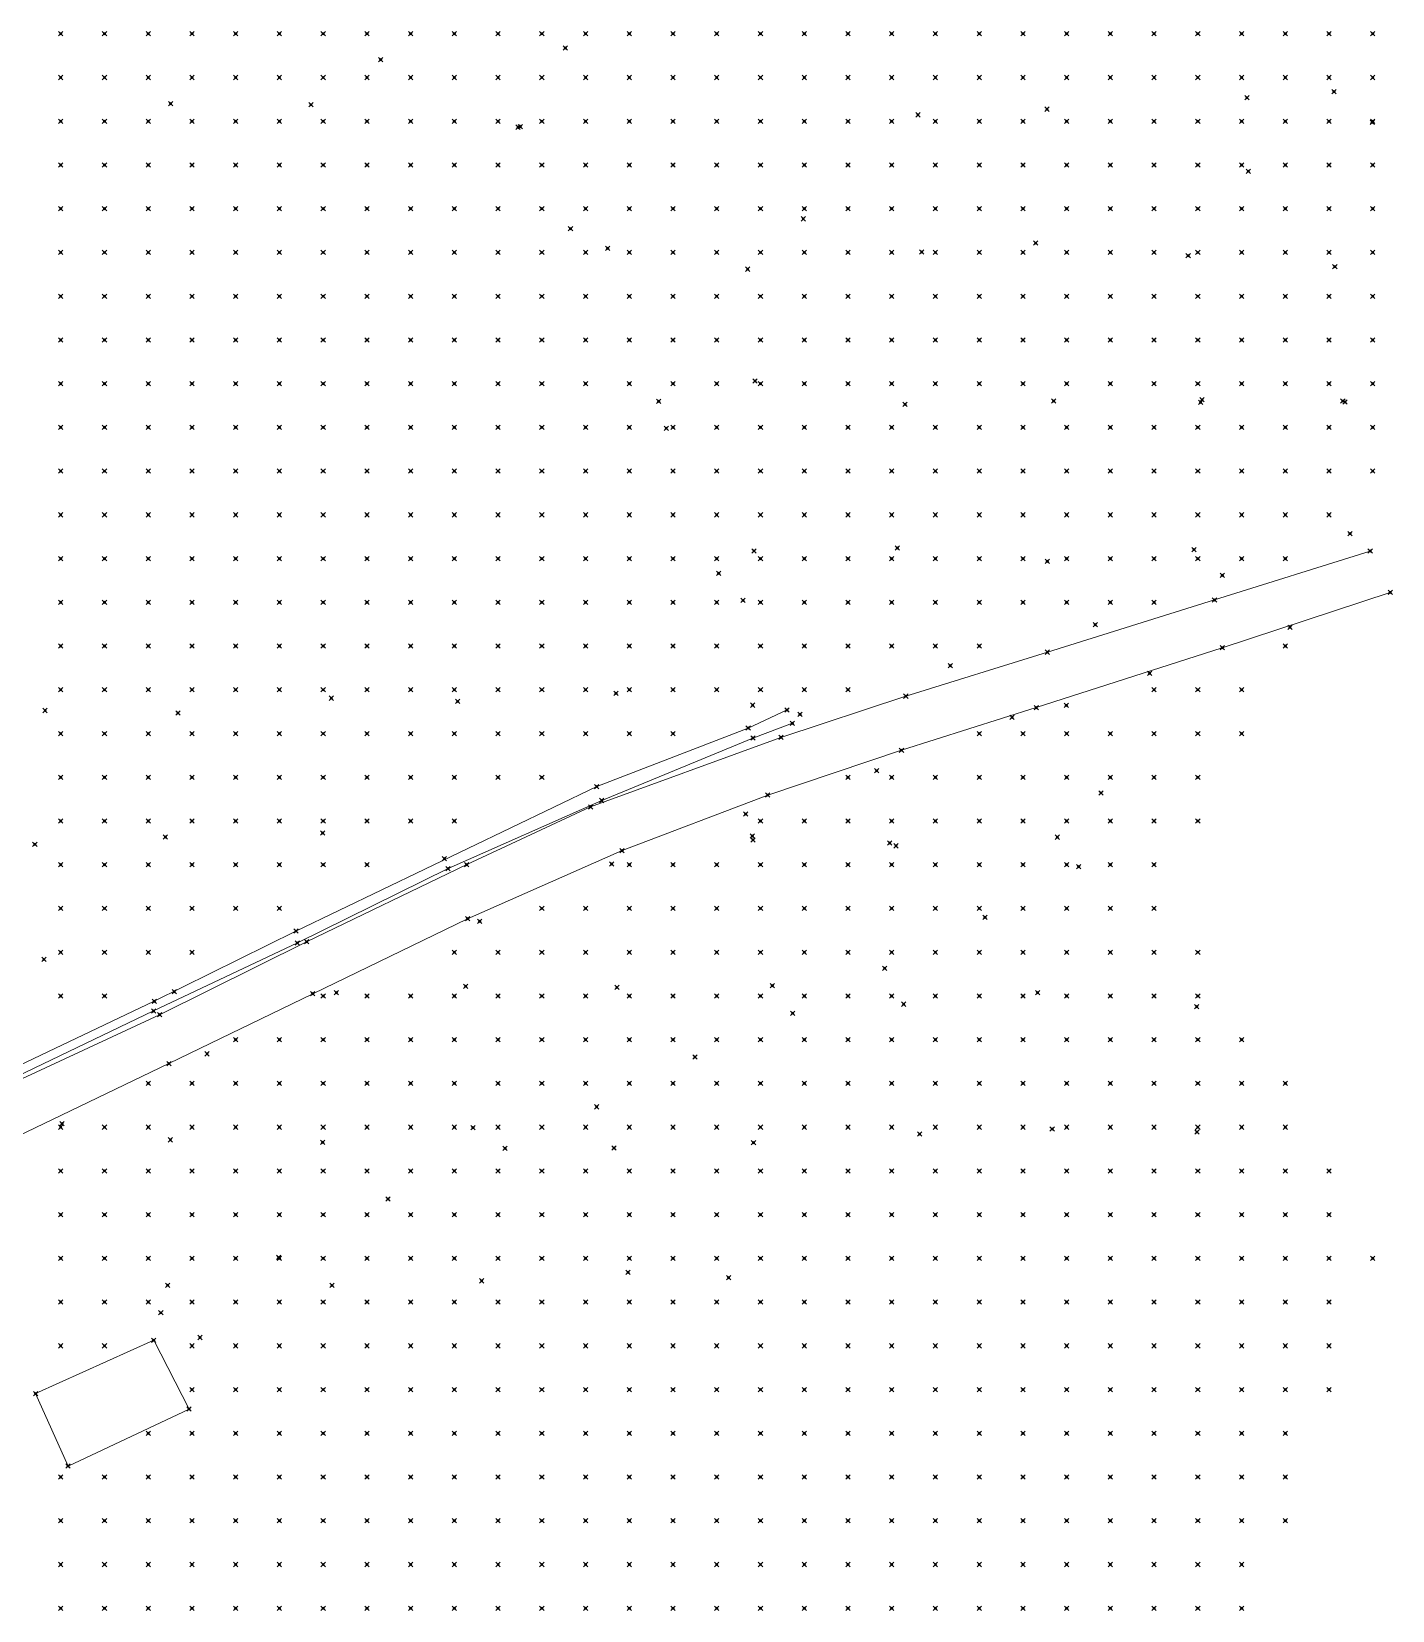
# Model space of a CAD drawing. Header units: metres. Extents: x 441556 to 446409, y 432338 to 461058.
# Drawn here: x 441682.7 to 441776, y 460007.7 to 460115.9 of the extents above; entities that cross this region are included whole.
import ezdxf

# ---------------------------------------------------------------- set-up
doc = ezdxf.new("R2010")
doc.units = ezdxf.units.M
doc.header["$MEASUREMENT"] = 0
doc.header["$PDMODE"] = 35
doc.header["$PDSIZE"] = 0.15
for name, color, linetype, lineweight in [('DTM-BRE-RevN_GRP_CONSTRUCTIE', 2, 'Continuous', 0), ('DTM-BRE-RevN_GRP_DRUM BETON', 2, 'Continuous', 0), ('DTM-BRE-RevN_GRP_TALUZ JOS', 2, 'Continuous', 0), ('DTM-BRE-RevN_GRP_TALUZ SUS', 2, 'Continuous', 0), ('DTM-NOK-RevN_LIDAR_co_lidar', 91, 'Continuous', 0), ('DTM-NOK-RevN_RTK', 32, 'Continuous', 0)]:
    doc.layers.add(name, color=color, linetype=linetype, lineweight=lineweight)

msp = doc.modelspace()

# ---------------------------------------------------------------- linework, layer by layer
at = {"layer": 'DTM-BRE-RevN_GRP_CONSTRUCTIE'}
for p, q in [((441691.085, 460026.184, 402.39), (441682.983, 460022.526, 402.627)), ((441693.506, 460021.461, 401.638), (441691.085, 460026.184, 402.39)), ((441682.983, 460022.526, 402.627), (441685.207, 460017.552, 402.32)), ((441685.207, 460017.552, 402.32), (441693.506, 460021.461, 401.638))]:
    msp.add_line(p, q, dxfattribs=at)
at = {"layer": 'DTM-BRE-RevN_GRP_DRUM BETON'}
for p, q in [((441774.508, 460080.303, 399.799), (441763.833, 460076.954, 400.123)), ((441763.833, 460076.954, 400.123), (441752.378, 460073.37, 400.55)), ((441775.885, 460077.468, 399.767), (441764.368, 460073.673, 400.107)), ((441752.378, 460073.37, 400.55), (441742.665, 460070.353, 400.875)), ((441764.368, 460073.673, 400.107), (441751.604, 460069.566, 400.53)), ((441742.665, 460070.353, 400.875), (441734.094, 460067.53, 401.248)), ((441751.604, 460069.566, 400.53), (441742.366, 460066.647, 400.814)), ((441734.094, 460067.53, 401.248), (441721.04, 460062.762, 401.653)), ((441742.366, 460066.647, 400.814), (441733.198, 460063.569, 401.227)), ((441733.198, 460063.569, 401.227), (441723.2, 460059.759, 401.624)), ((441721.04, 460062.762, 401.653), (441712.549, 460058.801, 401.996)), ((441723.2, 460059.759, 401.624), (441712.609, 460055.094, 402.026)), ((441712.549, 460058.801, 401.996), (441701.567, 460053.509, 402.358)), ((441712.609, 460055.094, 402.026), (441701.989, 460049.947, 402.367)), ((441701.567, 460053.509, 402.358), (441691.484, 460048.506, 402.76)), ((441701.989, 460049.947, 402.367), (441692.127, 460045.16, 402.826)), ((441691.484, 460048.506, 402.76), (441681.396, 460043.812, 403.147)), ((441692.127, 460045.16, 402.826), (441681.724, 460040.151, 403.164))]:
    msp.add_line(p, q, dxfattribs=at)
at = {"layer": 'DTM-BRE-RevN_GRP_TALUZ JOS'}
for p, q in [((441734.883, 460068.492, 401.49), (441732.175, 460067.479, 401.388)), ((441732.175, 460067.479, 401.388), (441721.813, 460063.199, 401.875)), ((441721.813, 460063.199, 401.875), (441711.274, 460058.533, 402.182)), ((441711.274, 460058.533, 402.182), (441700.937, 460053.435, 402.596)), ((441700.937, 460053.435, 402.596), (441691.07, 460048.768, 402.971)), ((441691.07, 460048.768, 402.971), (441680.54, 460043.733, 403.428))]:
    msp.add_line(p, q, dxfattribs=at)
at = {"layer": 'DTM-BRE-RevN_GRP_TALUZ SUS'}
for p, q in [((441734.516, 460069.407, 402.082), (441731.85, 460068.168, 402.199)), ((441731.85, 460068.168, 402.199), (441721.468, 460064.156, 402.524)), ((441721.468, 460064.156, 402.524), (441700.832, 460054.239, 403.324)), ((441700.832, 460054.239, 403.324), (441691.123, 460049.427, 403.725)), ((441691.123, 460049.427, 403.725), (441680.184, 460044.237, 404.169))]:
    msp.add_line(p, q, dxfattribs=at)
at = {"layer": 'DTM-NOK-RevN_LIDAR_co_lidar'}
for p in [(441684.708, 460115.781, 414.434), (441687.708, 460115.781, 414.282), (441690.707, 460115.781, 414.104), (441693.706, 460115.781, 413.994), (441696.706, 460115.781, 413.821), (441699.705, 460115.781, 413.68), (441702.704, 460115.781, 413.531), (441705.704, 460115.781, 413.398), (441708.703, 460115.781, 413.255), (441711.702, 460115.781, 413.172), (441714.702, 460115.781, 411.948), (441717.701, 460115.781, 410.656), (441720.7, 460115.781, 409.513), (441723.7, 460115.781, 408.679), (441726.699, 460115.781, 408.014), (441729.698, 460115.781, 407.394), (441732.698, 460115.781, 406.468), (441735.697, 460115.781, 405.562), (441738.696, 460115.781, 404.784), (441741.696, 460115.781, 404.147), (441744.695, 460115.781, 403.416), (441747.695, 460115.781, 402.832), (441750.694, 460115.781, 402.569), (441753.693, 460115.781, 402.701), (441756.693, 460115.781, 402.002), (441759.692, 460115.781, 401.419), (441762.691, 460115.781, 401.27), (441765.691, 460115.781, 401.132), (441768.69, 460115.781, 401.027), (441771.689, 460115.781, 400.837), (441774.689, 460115.781, 400.538), (441684.708, 460112.781, 414.264), (441687.708, 460112.781, 414.146), (441690.707, 460112.781, 413.936), (441693.706, 460112.781, 413.727), (441696.706, 460112.781, 413.584), (441699.705, 460112.781, 413.455), (441702.704, 460112.781, 412.977), (441705.704, 460112.781, 412.646), (441708.703, 460112.781, 413.057), (441711.702, 460112.781, 412.534), (441714.702, 460112.781, 410.963), (441717.701, 460112.781, 409.395), (441720.7, 460112.781, 408.714), (441723.7, 460112.781, 407.916), (441726.699, 460112.781, 407.105), (441729.698, 460112.781, 406.306), (441732.698, 460112.781, 405.401), (441735.697, 460112.781, 404.801), (441738.696, 460112.781, 404.17), (441741.696, 460112.781, 403.483), (441744.695, 460112.781, 402.848), (441747.695, 460112.781, 402.404), (441750.694, 460112.781, 401.988), (441753.693, 460112.781, 402.035), (441756.693, 460112.781, 401.661), (441759.692, 460112.781, 401.102), (441762.691, 460112.781, 401.034), (441765.691, 460112.781, 400.817), (441768.69, 460112.781, 400.854), (441771.689, 460112.781, 400.78), (441774.689, 460112.781, 400.577), (441684.708, 460109.782, 414.039), (441687.708, 460109.782, 413.846), (441690.707, 460109.782, 413.619), (441693.706, 460109.782, 413.406), (441696.706, 460109.782, 412.897), (441699.705, 460109.782, 412.668), (441702.704, 460109.782, 412.012), (441705.704, 460109.782, 411.34), (441708.703, 460109.782, 411.434), (441711.702, 460109.782, 410.098), (441714.702, 460109.782, 409.397), (441717.701, 460109.782, 408.592), (441720.7, 460109.782, 407.868), (441723.7, 460109.782, 407.055), (441726.699, 460109.782, 406.348), (441729.698, 460109.782, 405.546), (441732.698, 460109.782, 404.84), (441735.697, 460109.782, 404.12), (441738.696, 460109.782, 403.561), (441741.696, 460109.782, 402.969), (441744.695, 460109.782, 402.384), (441747.695, 460109.782, 401.967), (441750.694, 460109.782, 401.712), (441753.693, 460109.782, 401.389), (441756.693, 460109.782, 401.075), (441759.692, 460109.782, 400.855), (441762.691, 460109.782, 400.736), (441765.691, 460109.782, 400.886), (441768.69, 460109.782, 400.744), (441771.689, 460109.782, 400.714), (441774.689, 460109.782, 400.094), (441684.708, 460106.782, 413.492), (441687.708, 460106.782, 412.986), (441690.707, 460106.782, 412.567), (441693.706, 460106.782, 412.157), (441696.706, 460106.782, 411.763), (441699.705, 460106.782, 411.275), (441702.704, 460106.782, 410.621), (441705.704, 460106.782, 409.948), (441708.703, 460106.782, 409.606), (441711.702, 460106.782, 409.089), (441714.702, 460106.782, 408.53), (441717.701, 460106.782, 407.803), (441720.7, 460106.782, 406.97), (441723.7, 460106.782, 406.232), (441726.699, 460106.782, 405.535), (441729.698, 460106.782, 404.77), (441732.698, 460106.782, 404.082), (441735.697, 460106.782, 403.506), (441738.696, 460106.782, 402.993), (441741.696, 460106.782, 402.49), (441744.695, 460106.782, 401.923), (441747.695, 460106.782, 401.531), (441750.694, 460106.782, 401.373), (441753.693, 460106.782, 401.036), (441756.693, 460106.782, 400.794), (441759.692, 460106.782, 400.717), (441762.691, 460106.782, 400.699), (441765.691, 460106.782, 400.428), (441768.69, 460106.782, 400.181), (441771.689, 460106.782, 399.913), (441774.689, 460106.782, 399.836), (441684.708, 460103.783, 412.325), (441687.708, 460103.783, 411.694), (441690.707, 460103.783, 411.329), (441693.706, 460103.783, 410.799), (441696.706, 460103.783, 410.25), (441699.705, 460103.783, 409.851), (441702.704, 460103.783, 409.631), (441705.704, 460103.783, 409.253), (441708.703, 460103.783, 408.639), (441711.702, 460103.783, 407.859), (441714.702, 460103.783, 407.463), (441717.701, 460103.783, 406.954), (441720.7, 460103.783, 406.204), (441723.7, 460103.783, 405.322), (441726.699, 460103.783, 404.693), (441729.698, 460103.783, 404.211), (441732.698, 460103.783, 403.565), (441735.697, 460103.783, 403.126), (441738.696, 460103.783, 402.537), (441741.696, 460103.783, 402.022), (441744.695, 460103.783, 401.619), (441747.695, 460103.783, 401.277), (441750.694, 460103.783, 400.988), (441753.693, 460103.783, 400.928), (441756.693, 460103.783, 400.575), (441759.692, 460103.783, 400.49), (441762.691, 460103.783, 400.335), (441765.691, 460103.783, 400.016), (441768.69, 460103.783, 399.985), (441771.689, 460103.783, 399.91), (441774.689, 460103.783, 399.994), (441684.708, 460100.784, 410.87), (441687.708, 460100.784, 410.44), (441690.707, 460100.784, 409.931), (441693.706, 460100.784, 409.606), (441696.706, 460100.784, 409.373), (441699.705, 460100.784, 408.996), (441702.704, 460100.784, 408.585), (441705.704, 460100.784, 408.137), (441708.703, 460100.784, 407.698), (441711.702, 460100.784, 407.066), (441714.702, 460100.784, 406.601), (441717.701, 460100.784, 406.047), (441720.7, 460100.784, 405.35), (441723.7, 460100.784, 404.751), (441726.699, 460100.784, 404.29), (441729.698, 460100.784, 403.696), (441732.698, 460100.784, 403.152), (441735.697, 460100.784, 402.633), (441738.696, 460100.784, 402.278), (441741.696, 460100.784, 401.852), (441744.695, 460100.784, 401.409), (441747.695, 460100.784, 401.127), (441750.694, 460100.784, 400.863), (441753.693, 460100.784, 400.715), (441756.693, 460100.784, 400.444), (441759.692, 460100.784, 400.233), (441762.691, 460100.784, 400.167), (441765.691, 460100.784, 400.126), (441768.69, 460100.784, 399.985), (441771.689, 460100.784, 399.959), (441774.689, 460100.784, 399.988), (441684.708, 460097.784, 409.937), (441687.708, 460097.784, 409.167), (441690.707, 460097.784, 409.024), (441693.706, 460097.784, 408.488), (441696.706, 460097.784, 408.266), (441699.705, 460097.784, 407.81), (441702.704, 460097.784, 407.5), (441705.704, 460097.784, 407.094), (441708.703, 460097.784, 406.595), (441711.702, 460097.784, 406.141), (441714.702, 460097.784, 405.686), (441717.701, 460097.784, 405.311), (441720.7, 460097.784, 404.746), (441723.7, 460097.784, 404.205), (441726.699, 460097.784, 403.657), (441729.698, 460097.784, 403.196), (441732.698, 460097.784, 402.699), (441735.697, 460097.784, 402.416), (441738.696, 460097.784, 401.832), (441741.696, 460097.784, 401.454), (441744.695, 460097.784, 401.201), (441747.695, 460097.784, 400.931), (441750.694, 460097.784, 400.619), (441753.693, 460097.784, 400.44), (441756.693, 460097.784, 400.244), (441759.692, 460097.784, 400.333), (441762.691, 460097.784, 400.278), (441765.691, 460097.784, 400.14), (441768.69, 460097.784, 400.196), (441771.689, 460097.784, 399.969), (441774.689, 460097.784, 400.038), (441684.708, 460094.785, 408.58), (441687.708, 460094.785, 408.265), (441690.707, 460094.785, 407.906), (441693.706, 460094.785, 407.566), (441696.706, 460094.785, 407.223), (441699.705, 460094.785, 406.879), (441702.704, 460094.785, 406.492), (441705.704, 460094.785, 406.147), (441708.703, 460094.785, 405.729), (441711.702, 460094.785, 405.305), (441714.702, 460094.785, 404.872), (441717.701, 460094.785, 404.487), (441720.7, 460094.785, 404.179), (441723.7, 460094.785, 403.929), (441726.699, 460094.785, 403.216), (441729.698, 460094.785, 402.627), (441732.698, 460094.785, 402.194), (441735.697, 460094.785, 401.973), (441738.696, 460094.785, 401.613), (441741.696, 460094.785, 401.3), (441744.695, 460094.785, 401.054), (441747.695, 460094.785, 400.878), (441750.694, 460094.785, 400.537), (441753.693, 460094.785, 400.468), (441756.693, 460094.785, 400.467), (441759.692, 460094.785, 400.362), (441762.691, 460094.785, 400.358), (441765.691, 460094.785, 400.226), (441768.69, 460094.785, 400.239), (441771.689, 460094.785, 399.963), (441774.689, 460094.785, 399.831), (441684.708, 460091.786, 407.622), (441687.708, 460091.786, 407.193), (441690.707, 460091.786, 406.862), (441693.706, 460091.786, 406.527), (441696.706, 460091.786, 406.245), (441699.705, 460091.786, 406.002), (441702.704, 460091.786, 405.595), (441705.704, 460091.786, 405.246), (441708.703, 460091.786, 404.818), (441711.702, 460091.786, 404.448), (441714.702, 460091.786, 404.075), (441717.701, 460091.786, 403.921), (441720.7, 460091.786, 403.652), (441723.7, 460091.786, 403.389), (441726.699, 460091.786, 402.845), (441729.698, 460091.786, 402.323), (441732.698, 460091.786, 401.984), (441735.697, 460091.786, 401.646), (441738.696, 460091.786, 401.387), (441741.696, 460091.786, 401.035), (441744.695, 460091.786, 400.827), (441747.695, 460091.786, 400.734), (441750.694, 460091.786, 400.56), (441753.693, 460091.786, 400.541), (441756.693, 460091.786, 400.487), (441759.692, 460091.786, 400.396), (441762.691, 460091.786, 400.204), (441765.691, 460091.786, 400.038), (441768.69, 460091.786, 399.942), (441771.689, 460091.786, 399.942), (441774.689, 460091.786, 399.852), (441684.708, 460088.786, 406.512), (441687.708, 460088.786, 406.248), (441690.707, 460088.786, 405.931), (441693.706, 460088.786, 405.544), (441696.706, 460088.786, 405.304), (441699.705, 460088.786, 405.015), (441702.704, 460088.786, 404.607), (441705.704, 460088.786, 404.333), (441708.703, 460088.786, 404.024), (441711.702, 460088.786, 403.777), (441714.702, 460088.786, 403.51), (441717.701, 460088.786, 403.302), (441720.7, 460088.786, 403.194), (441723.7, 460088.786, 402.974), (441726.699, 460088.786, 402.58), (441729.698, 460088.786, 402.05), (441732.698, 460088.786, 401.654), (441735.697, 460088.786, 401.394), (441738.696, 460088.786, 401.286), (441741.696, 460088.786, 401.005), (441744.695, 460088.786, 400.923), (441747.695, 460088.786, 400.772), (441750.694, 460088.786, 400.568), (441753.693, 460088.786, 400.539), (441756.693, 460088.786, 400.379), (441759.692, 460088.786, 400.178), (441762.691, 460088.786, 400.08), (441765.691, 460088.786, 400.085), (441768.69, 460088.786, 400.031), (441771.689, 460088.786, 400.027), (441774.689, 460088.786, 399.99), (441684.708, 460085.787, 405.878), (441687.708, 460085.787, 405.485), (441690.707, 460085.787, 405.111), (441693.706, 460085.787, 404.806), (441696.706, 460085.787, 404.419), (441699.705, 460085.787, 404.148), (441702.704, 460085.787, 403.853), (441705.704, 460085.787, 403.747), (441708.703, 460085.787, 403.609), (441711.702, 460085.787, 403.463), (441714.702, 460085.787, 403.191), (441717.701, 460085.787, 403.077), (441720.7, 460085.787, 402.841), (441723.7, 460085.787, 402.522), (441726.699, 460085.787, 402.222), (441729.698, 460085.787, 401.799), (441732.698, 460085.787, 401.578), (441735.697, 460085.787, 401.531), (441738.696, 460085.787, 401.429), (441741.696, 460085.787, 401.083), (441744.695, 460085.787, 400.949), (441747.695, 460085.787, 400.738), (441750.694, 460085.787, 400.471), (441753.693, 460085.787, 400.422), (441756.693, 460085.787, 400.294), (441759.692, 460085.787, 400.158), (441762.691, 460085.787, 400.218), (441765.691, 460085.787, 400.173), (441768.69, 460085.787, 400.186), (441771.689, 460085.787, 400.065), (441774.689, 460085.787, 399.797), (441684.708, 460082.788, 405.091), (441687.708, 460082.788, 404.838), (441690.707, 460082.788, 404.436), (441693.706, 460082.788, 404.093), (441696.706, 460082.788, 403.888), (441699.705, 460082.788, 403.731), (441702.704, 460082.788, 403.621), (441705.704, 460082.788, 403.44), (441708.703, 460082.788, 403.285), (441711.702, 460082.788, 403.174), (441714.702, 460082.788, 402.998), (441717.701, 460082.788, 402.719), (441720.7, 460082.788, 402.531), (441723.7, 460082.788, 402.292), (441726.699, 460082.788, 402.091), (441729.698, 460082.788, 401.891), (441732.698, 460082.788, 401.687), (441735.697, 460082.788, 401.466), (441738.696, 460082.788, 401.248), (441741.696, 460082.788, 400.928), (441744.695, 460082.788, 400.865), (441747.695, 460082.788, 400.728), (441750.694, 460082.788, 400.635), (441753.693, 460082.788, 400.476), (441756.693, 460082.788, 400.393), (441759.692, 460082.788, 400.277), (441762.691, 460082.788, 400.243), (441765.691, 460082.788, 400.308), (441768.69, 460082.788, 400.257), (441771.689, 460082.788, 400.002), (441684.708, 460079.788, 404.658), (441687.708, 460079.788, 404.33), (441690.707, 460079.788, 403.988), (441693.706, 460079.788, 403.852), (441696.706, 460079.788, 403.72), (441699.705, 460079.788, 403.503), (441702.704, 460079.788, 403.282), (441705.704, 460079.788, 403.266), (441708.703, 460079.788, 403.162), (441711.702, 460079.788, 402.825), (441714.702, 460079.788, 402.597), (441717.701, 460079.788, 402.406), (441720.7, 460079.788, 402.309), (441723.7, 460079.788, 402.219), (441726.699, 460079.788, 402.137), (441729.698, 460079.788, 401.929), (441732.698, 460079.788, 401.565), (441735.697, 460079.788, 401.257), (441738.696, 460079.788, 401.131), (441741.696, 460079.788, 401.058), (441744.695, 460079.788, 400.975), (441747.695, 460079.788, 400.856), (441750.694, 460079.788, 400.818), (441753.693, 460079.788, 400.708), (441756.693, 460079.788, 400.596), (441759.692, 460079.788, 400.465), (441762.691, 460079.788, 400.336), (441765.691, 460079.788, 400.348), (441768.69, 460079.788, 400.135), (441684.708, 460076.789, 404.32), (441687.708, 460076.789, 403.956), (441690.707, 460076.789, 403.791), (441693.706, 460076.789, 403.791), (441696.706, 460076.789, 403.516), (441699.705, 460076.789, 403.354), (441702.704, 460076.789, 403.094), (441705.704, 460076.789, 402.838), (441708.703, 460076.789, 402.704), (441711.702, 460076.789, 402.624), (441714.702, 460076.789, 402.445), (441717.701, 460076.789, 402.324), (441720.7, 460076.789, 402.253), (441723.7, 460076.789, 402.217), (441726.699, 460076.789, 401.959), (441729.698, 460076.789, 401.852), (441732.698, 460076.789, 401.596), (441735.697, 460076.789, 401.422), (441738.696, 460076.789, 401.289), (441741.696, 460076.789, 401.198), (441744.695, 460076.789, 401.036), (441747.695, 460076.789, 401.003), (441750.694, 460076.789, 400.892), (441753.693, 460076.789, 400.667), (441756.693, 460076.789, 400.32), (441759.692, 460076.789, 400.215), (441684.708, 460073.79, 404.148), (441687.708, 460073.79, 403.836), (441690.707, 460073.79, 403.707), (441693.706, 460073.79, 403.578), (441696.706, 460073.79, 403.232), (441699.705, 460073.79, 403.067), (441702.704, 460073.79, 402.79), (441705.704, 460073.79, 402.697), (441708.703, 460073.79, 402.576), (441711.702, 460073.79, 402.42), (441714.702, 460073.79, 402.306), (441717.701, 460073.79, 402.195), (441720.7, 460073.79, 402.041), (441723.7, 460073.79, 402.031), (441726.699, 460073.79, 401.933), (441729.698, 460073.79, 401.829), (441732.698, 460073.79, 401.715), (441735.697, 460073.79, 401.53), (441738.696, 460073.79, 401.444), (441741.696, 460073.79, 401.293), (441744.695, 460073.79, 401.166), (441747.695, 460073.79, 401.022), (441768.69, 460073.79, 399.389), (441684.708, 460070.79, 403.904), (441687.708, 460070.79, 403.666), (441690.707, 460070.79, 403.4), (441693.706, 460070.79, 403.241), (441696.706, 460070.79, 403.067), (441699.705, 460070.79, 402.926), (441702.704, 460070.79, 402.773), (441705.704, 460070.79, 402.603), (441708.703, 460070.79, 402.523), (441711.702, 460070.79, 402.377), (441714.702, 460070.79, 402.27), (441717.701, 460070.79, 402.152), (441720.7, 460070.79, 402.061), (441723.7, 460070.79, 401.972), (441726.699, 460070.79, 401.887), (441729.698, 460070.79, 401.84), (441732.698, 460070.79, 401.637), (441735.697, 460070.79, 401.523), (441738.696, 460070.79, 401.322), (441759.692, 460070.79, 399.729), (441762.691, 460070.79, 399.447), (441765.691, 460070.79, 399.14), (441684.708, 460067.791, 403.576), (441687.708, 460067.791, 403.427), (441690.707, 460067.791, 403.3), (441693.706, 460067.791, 403.096), (441696.706, 460067.791, 402.982), (441699.705, 460067.791, 402.89), (441702.704, 460067.791, 402.727), (441705.704, 460067.791, 402.618), (441708.703, 460067.791, 402.441), (441711.702, 460067.791, 402.361), (441714.702, 460067.791, 402.266), (441717.701, 460067.791, 402.154), (441720.7, 460067.791, 402.067), (441723.7, 460067.791, 402.005), (441726.699, 460067.791, 401.878), (441747.695, 460067.791, 400.331), (441750.694, 460067.791, 400.043), (441753.693, 460067.791, 399.881), (441756.693, 460067.791, 399.585), (441759.692, 460067.791, 399.467), (441762.691, 460067.791, 399.182), (441765.691, 460067.791, 398.964), (441684.708, 460064.792, 403.456), (441687.708, 460064.792, 403.383), (441690.707, 460064.792, 403.246), (441693.706, 460064.792, 403.078), (441696.706, 460064.792, 403.037), (441699.705, 460064.792, 402.801), (441702.704, 460064.792, 402.689), (441705.704, 460064.792, 402.583), (441708.703, 460064.792, 402.45), (441711.702, 460064.792, 402.355), (441714.702, 460064.792, 402.285), (441717.701, 460064.792, 402.232), (441738.696, 460064.792, 400.956), (441741.696, 460064.792, 400.755), (441744.695, 460064.792, 400.413), (441747.695, 460064.792, 400.109), (441750.694, 460064.792, 399.895), (441753.693, 460064.792, 399.764), (441756.693, 460064.792, 399.403), (441759.692, 460064.792, 399.246), (441762.691, 460064.792, 399.01), (441684.708, 460061.792, 403.529), (441687.708, 460061.792, 403.37), (441690.707, 460061.792, 403.263), (441693.706, 460061.792, 403.068), (441696.706, 460061.792, 402.925), (441699.705, 460061.792, 402.806), (441702.704, 460061.792, 402.776), (441705.704, 460061.792, 402.713), (441708.703, 460061.792, 402.632), (441711.702, 460061.792, 402.401), (441732.698, 460061.792, 401.258), (441735.697, 460061.792, 401.111), (441738.696, 460061.792, 400.851), (441741.696, 460061.792, 400.564), (441744.695, 460061.792, 400.332), (441747.695, 460061.792, 400.108), (441750.694, 460061.792, 399.879), (441753.693, 460061.792, 399.713), (441756.693, 460061.792, 399.453), (441759.692, 460061.792, 399.222), (441762.691, 460061.792, 398.85), (441684.708, 460058.793, 403.476), (441687.708, 460058.793, 403.341), (441690.707, 460058.793, 403.236), (441693.706, 460058.793, 403.13), (441696.706, 460058.793, 403.026), (441699.705, 460058.793, 402.923), (441702.704, 460058.793, 402.817), (441705.704, 460058.793, 402.76), (441723.7, 460058.793, 401.684), (441726.699, 460058.793, 401.562), (441729.698, 460058.793, 401.439), (441732.698, 460058.793, 401.238), (441735.697, 460058.793, 400.939), (441738.696, 460058.793, 400.745), (441741.696, 460058.793, 400.455), (441744.695, 460058.793, 400.195), (441747.695, 460058.793, 399.997), (441750.694, 460058.793, 399.742), (441753.693, 460058.793, 399.579), (441756.693, 460058.793, 399.372), (441759.692, 460058.793, 399.071), (441684.708, 460055.794, 403.502), (441687.708, 460055.794, 403.437), (441690.707, 460055.794, 403.38), (441693.706, 460055.794, 403.331), (441696.706, 460055.794, 403.171), (441699.705, 460055.794, 402.967), (441717.701, 460055.794, 402.065), (441720.7, 460055.794, 401.891), (441723.7, 460055.794, 401.714), (441726.699, 460055.794, 401.638), (441729.698, 460055.794, 401.46), (441732.698, 460055.794, 401.215), (441735.697, 460055.794, 400.979), (441738.696, 460055.794, 400.797), (441741.696, 460055.794, 400.49), (441744.695, 460055.794, 400.139), (441747.695, 460055.794, 399.836), (441750.694, 460055.794, 399.499), (441753.693, 460055.794, 399.248), (441756.693, 460055.794, 399.307), (441759.692, 460055.794, 398.949), (441684.708, 460052.794, 403.659), (441687.708, 460052.794, 403.548), (441690.707, 460052.794, 403.449), (441693.706, 460052.794, 403.257), (441711.702, 460052.794, 402.236), (441714.702, 460052.794, 402.122), (441717.701, 460052.794, 401.981), (441720.7, 460052.794, 401.839), (441723.7, 460052.794, 401.751), (441726.699, 460052.794, 401.643), (441729.698, 460052.794, 401.483), (441732.698, 460052.794, 401.223), (441735.697, 460052.794, 400.974), (441738.696, 460052.794, 400.717), (441741.696, 460052.794, 400.318), (441744.695, 460052.794, 400.065), (441747.695, 460052.794, 399.737), (441750.694, 460052.794, 399.363), (441753.693, 460052.794, 399.153), (441756.693, 460052.794, 399.023), (441759.692, 460052.794, 398.93), (441762.691, 460052.794, 398.759), (441684.708, 460049.795, 403.696), (441687.708, 460049.795, 403.517), (441702.704, 460049.795, 402.359), (441705.704, 460049.795, 402.458), (441708.703, 460049.795, 402.317), (441711.702, 460049.795, 402.236), (441714.702, 460049.795, 402.194), (441717.701, 460049.795, 402.006), (441720.7, 460049.795, 401.871), (441723.7, 460049.795, 401.764), (441726.699, 460049.795, 401.562), (441729.698, 460049.795, 401.456), (441732.698, 460049.795, 401.192), (441735.697, 460049.795, 400.911), (441738.696, 460049.795, 400.487), (441741.696, 460049.795, 400.058), (441744.695, 460049.795, 399.758), (441747.695, 460049.795, 399.633), (441750.694, 460049.795, 399.369), (441753.693, 460049.795, 399.162), (441756.693, 460049.795, 399.056), (441759.692, 460049.795, 398.837), (441762.691, 460049.795, 398.739), (441696.706, 460046.796, 402.468), (441699.705, 460046.796, 402.58), (441702.704, 460046.796, 402.457), (441705.704, 460046.796, 402.356), (441708.703, 460046.796, 402.286), (441711.702, 460046.796, 402.202), (441714.702, 460046.796, 402.183), (441717.701, 460046.796, 402.109), (441720.7, 460046.796, 401.928), (441723.7, 460046.796, 401.799), (441726.699, 460046.796, 401.601), (441729.698, 460046.796, 401.448), (441732.698, 460046.796, 401.112), (441735.697, 460046.796, 400.676), (441738.696, 460046.796, 400.304), (441741.696, 460046.796, 399.998), (441744.695, 460046.796, 399.755), (441747.695, 460046.796, 399.576), (441750.694, 460046.796, 399.367), (441753.693, 460046.796, 399.342), (441756.693, 460046.796, 399.069), (441759.692, 460046.796, 398.807), (441762.691, 460046.796, 398.643), (441765.691, 460046.796, 398.559), (441690.707, 460043.796, 402.74), (441693.706, 460043.796, 402.673), (441696.706, 460043.796, 402.56), (441699.705, 460043.796, 402.434), (441702.704, 460043.796, 402.345), (441705.704, 460043.796, 402.276), (441708.703, 460043.796, 402.232), (441711.702, 460043.796, 402.136), (441714.702, 460043.796, 402.134), (441717.701, 460043.796, 402.086), (441720.7, 460043.796, 402.012), (441723.7, 460043.796, 401.839), (441726.699, 460043.796, 401.518), (441729.698, 460043.796, 401.176), (441732.698, 460043.796, 400.824), (441735.697, 460043.796, 400.444), (441738.696, 460043.796, 400.15), (441741.696, 460043.796, 400.013), (441744.695, 460043.796, 399.758), (441747.695, 460043.796, 399.663), (441750.694, 460043.796, 399.498), (441753.693, 460043.796, 399.241), (441756.693, 460043.796, 399.011), (441759.692, 460043.796, 398.846), (441762.691, 460043.796, 398.753), (441765.691, 460043.796, 398.571), (441768.69, 460043.796, 398.492), (441684.708, 460040.797, 402.892), (441687.708, 460040.797, 402.907), (441690.707, 460040.797, 402.658), (441693.706, 460040.797, 402.511), (441696.706, 460040.797, 402.359), (441699.705, 460040.797, 402.299), (441702.704, 460040.797, 402.153), (441705.704, 460040.797, 402.116), (441708.703, 460040.797, 402.056), (441711.702, 460040.797, 402.123), (441714.702, 460040.797, 402.09), (441717.701, 460040.797, 402.139), (441720.7, 460040.797, 401.931), (441723.7, 460040.797, 401.588), (441726.699, 460040.797, 401.134), (441729.698, 460040.797, 400.803), (441732.698, 460040.797, 400.469), (441735.697, 460040.797, 400.272), (441738.696, 460040.797, 400.138), (441741.696, 460040.797, 399.942), (441744.695, 460040.797, 399.779), (441747.695, 460040.797, 399.533), (441750.694, 460040.797, 399.3), (441753.693, 460040.797, 399.072), (441756.693, 460040.797, 399.212), (441759.692, 460040.797, 398.997), (441762.691, 460040.797, 398.933), (441765.691, 460040.797, 398.617), (441768.69, 460040.797, 398.44), (441684.708, 460037.798, 402.859), (441687.708, 460037.798, 402.656), (441690.707, 460037.798, 402.478), (441693.706, 460037.798, 402.359), (441696.706, 460037.798, 402.23), (441699.705, 460037.798, 402.194), (441702.704, 460037.798, 402.103), (441705.704, 460037.798, 402.04), (441708.703, 460037.798, 401.969), (441711.702, 460037.798, 402.022), (441714.702, 460037.798, 401.808), (441717.701, 460037.798, 401.734), (441720.7, 460037.798, 401.499), (441723.7, 460037.798, 401.19), (441726.699, 460037.798, 400.767), (441729.698, 460037.798, 400.591), (441732.698, 460037.798, 400.436), (441735.697, 460037.798, 400.261), (441738.696, 460037.798, 400.131), (441741.696, 460037.798, 399.807), (441744.695, 460037.798, 399.647), (441747.695, 460037.798, 399.453), (441750.694, 460037.798, 399.377), (441753.693, 460037.798, 399.406), (441756.693, 460037.798, 399.361), (441759.692, 460037.798, 399.028), (441762.691, 460037.798, 398.911), (441765.691, 460037.798, 398.823), (441768.69, 460037.798, 398.583), (441771.689, 460037.798, 398.386), (441684.708, 460034.798, 402.697), (441687.708, 460034.798, 402.432), (441690.707, 460034.798, 402.329), (441693.706, 460034.798, 402.253), (441696.706, 460034.798, 402.161), (441699.705, 460034.798, 402.152), (441702.704, 460034.798, 402.211), (441705.704, 460034.798, 402.342), (441708.703, 460034.798, 401.959), (441711.702, 460034.798, 401.827), (441714.702, 460034.798, 401.628), (441717.701, 460034.798, 401.482), (441720.7, 460034.798, 401.221), (441723.7, 460034.798, 401.036), (441726.699, 460034.798, 400.666), (441729.698, 460034.798, 400.535), (441732.698, 460034.798, 400.515), (441735.697, 460034.798, 400.11), (441738.696, 460034.798, 399.971), (441741.696, 460034.798, 399.761), (441744.695, 460034.798, 399.619), (441747.695, 460034.798, 399.518), (441750.694, 460034.798, 399.408), (441753.693, 460034.798, 399.372), (441756.693, 460034.798, 399.157), (441759.692, 460034.798, 398.872), (441762.691, 460034.798, 398.808), (441765.691, 460034.798, 398.719), (441768.69, 460034.798, 398.684), (441771.689, 460034.798, 398.666), (441684.708, 460031.799, 402.453), (441687.708, 460031.799, 402.252), (441690.707, 460031.799, 402.178), (441693.706, 460031.799, 402.051), (441696.706, 460031.799, 402.03), (441699.705, 460031.799, 402.164), (441702.704, 460031.799, 401.878), (441705.704, 460031.799, 401.902), (441708.703, 460031.799, 401.764), (441711.702, 460031.799, 401.713), (441714.702, 460031.799, 401.571), (441717.701, 460031.799, 401.431), (441720.7, 460031.799, 401.13), (441723.7, 460031.799, 400.806), (441726.699, 460031.799, 400.581), (441729.698, 460031.799, 400.413), (441732.698, 460031.799, 400.359), (441735.697, 460031.799, 400.302), (441738.696, 460031.799, 400.092), (441741.696, 460031.799, 400.181), (441744.695, 460031.799, 399.843), (441747.695, 460031.799, 399.716), (441750.694, 460031.799, 399.201), (441753.693, 460031.799, 399.082), (441756.693, 460031.799, 399.091), (441759.692, 460031.799, 398.929), (441762.691, 460031.799, 398.916), (441765.691, 460031.799, 398.92), (441768.69, 460031.799, 398.747), (441771.689, 460031.799, 398.374), (441774.689, 460031.799, 398.266), (441684.708, 460028.8, 402.186), (441687.708, 460028.8, 402.113), (441690.707, 460028.8, 402.156), (441693.706, 460028.8, 401.996), (441696.706, 460028.8, 401.844), (441699.705, 460028.8, 401.684), (441702.704, 460028.8, 401.673), (441705.704, 460028.8, 401.796), (441708.703, 460028.8, 401.77), (441711.702, 460028.8, 401.913), (441714.702, 460028.8, 401.502), (441717.701, 460028.8, 401.405), (441720.7, 460028.8, 400.874), (441723.7, 460028.8, 400.716), (441726.699, 460028.8, 401.217), (441729.698, 460028.8, 401.342), (441732.698, 460028.8, 400.929), (441735.697, 460028.8, 400.839), (441738.696, 460028.8, 400.248), (441741.696, 460028.8, 399.884), (441744.695, 460028.8, 399.16), (441747.695, 460028.8, 398.738), (441750.694, 460028.8, 398.463), (441753.693, 460028.8, 398.245), (441756.693, 460028.8, 398.312), (441759.692, 460028.8, 398.468), (441762.691, 460028.8, 398.82), (441765.691, 460028.8, 399.059), (441768.69, 460028.8, 398.353), (441771.689, 460028.8, 397.428), (441684.708, 460025.8, 402.134), (441687.708, 460025.8, 401.982), (441693.706, 460025.8, 401.823), (441696.706, 460025.8, 401.641), (441699.705, 460025.8, 401.58), (441702.704, 460025.8, 401.603), (441705.704, 460025.8, 402.191), (441708.703, 460025.8, 401.676), (441711.702, 460025.8, 401.315), (441714.702, 460025.8, 401.172), (441717.701, 460025.8, 400.815), (441720.7, 460025.8, 399.897), (441723.7, 460025.8, 400.11), (441726.699, 460025.8, 401.581), (441729.698, 460025.8, 401.339), (441732.698, 460025.8, 401.265), (441735.697, 460025.8, 401.028), (441738.696, 460025.8, 399.501), (441741.696, 460025.8, 398.998), (441744.695, 460025.8, 398.748), (441747.695, 460025.8, 398.78), (441750.694, 460025.8, 398.693), (441753.693, 460025.8, 398.604), (441756.693, 460025.8, 398.623), (441759.692, 460025.8, 398.74), (441762.691, 460025.8, 397.865), (441765.691, 460025.8, 397.955), (441768.69, 460025.8, 397.919), (441771.689, 460025.8, 397.528), (441693.706, 460022.801, 401.464), (441696.706, 460022.801, 401.459), (441699.705, 460022.801, 401.459), (441702.704, 460022.801, 401.296), (441705.704, 460022.801, 401.158), (441708.703, 460022.801, 401.444), (441711.702, 460022.801, 400.798), (441714.702, 460022.801, 400.762), (441717.701, 460022.801, 400.441), (441720.7, 460022.801, 399.835), (441723.7, 460022.801, 399.545), (441726.699, 460022.801, 400.83), (441729.698, 460022.801, 400.413), (441732.698, 460022.801, 401.175), (441735.697, 460022.801, 401.468), (441738.696, 460022.801, 399.744), (441741.696, 460022.801, 398.86), (441744.695, 460022.801, 399.25), (441747.695, 460022.801, 399.125), (441750.694, 460022.801, 399.031), (441753.693, 460022.801, 399.058), (441756.693, 460022.801, 399.07), (441759.692, 460022.801, 399.009), (441762.691, 460022.801, 398.051), (441765.691, 460022.801, 397.579), (441768.69, 460022.801, 397.584), (441771.689, 460022.801, 397.893), (441690.707, 460019.802, 401.604), (441693.706, 460019.802, 400.855), (441696.706, 460019.802, 400.82), (441699.705, 460019.802, 400.788), (441702.704, 460019.802, 401.347), (441705.704, 460019.802, 402.697), (441708.703, 460019.802, 403.251), (441711.702, 460019.802, 402.246), (441714.702, 460019.802, 401.204), (441717.701, 460019.802, 400.805), (441720.7, 460019.802, 400.36), (441723.7, 460019.802, 400.251), (441726.699, 460019.802, 400.652), (441729.698, 460019.802, 400.327), (441732.698, 460019.802, 400.188), (441735.697, 460019.802, 400.354), (441738.696, 460019.802, 399.826), (441741.696, 460019.802, 399.561), (441744.695, 460019.802, 399.61), (441747.695, 460019.802, 399.582), (441750.694, 460019.802, 399.178), (441753.693, 460019.802, 399.167), (441756.693, 460019.802, 399.166), (441759.692, 460019.802, 398.997), (441762.691, 460019.802, 398.733), (441765.691, 460019.802, 398.218), (441768.69, 460019.802, 397.989), (441684.708, 460016.802, 402.397), (441687.708, 460016.802, 402.153), (441690.707, 460016.802, 401.877), (441693.706, 460016.802, 400.858), (441696.706, 460016.802, 401.325), (441699.705, 460016.802, 401.502), (441702.704, 460016.802, 402.623), (441705.704, 460016.802, 403.741), (441708.703, 460016.802, 403.555), (441711.702, 460016.802, 402.514), (441714.702, 460016.802, 401.478), (441717.701, 460016.802, 400.838), (441720.7, 460016.802, 401.038), (441723.7, 460016.802, 400.913), (441726.699, 460016.802, 400.884), (441729.698, 460016.802, 400.497), (441732.698, 460016.802, 400.287), (441735.697, 460016.802, 400.417), (441738.696, 460016.802, 400.028), (441741.696, 460016.802, 399.824), (441744.695, 460016.802, 399.695), (441747.695, 460016.802, 399.583), (441750.694, 460016.802, 399.34), (441753.693, 460016.802, 399.184), (441756.693, 460016.802, 398.926), (441759.692, 460016.802, 398.767), (441762.691, 460016.802, 398.752), (441765.691, 460016.802, 398.517), (441768.69, 460016.802, 398.657), (441684.708, 460013.803, 402.264), (441687.708, 460013.803, 402.454), (441690.707, 460013.803, 402.331), (441693.706, 460013.803, 401.418), (441696.706, 460013.803, 401.495), (441699.705, 460013.803, 401.64), (441702.704, 460013.803, 402.261), (441705.704, 460013.803, 403.556), (441708.703, 460013.803, 402.76), (441711.702, 460013.803, 402.178), (441714.702, 460013.803, 401.647), (441717.701, 460013.803, 401.303), (441720.7, 460013.803, 400.878), (441723.7, 460013.803, 400.953), (441726.699, 460013.803, 401.037), (441729.698, 460013.803, 400.704), (441732.698, 460013.803, 400.183), (441735.697, 460013.803, 400.086), (441738.696, 460013.803, 399.796), (441741.696, 460013.803, 399.758), (441744.695, 460013.803, 399.594), (441747.695, 460013.803, 399.424), (441750.694, 460013.803, 399.335), (441753.693, 460013.803, 398.966), (441756.693, 460013.803, 398.73), (441759.692, 460013.803, 398.735), (441762.691, 460013.803, 399.249), (441765.691, 460013.803, 399.369), (441768.69, 460013.803, 399.457), (441684.708, 460010.804, 402.036), (441687.708, 460010.804, 401.978), (441690.707, 460010.804, 401.976), (441693.706, 460010.804, 401.562), (441696.706, 460010.804, 401.486), (441699.705, 460010.804, 401.476), (441702.704, 460010.804, 401.794), (441705.704, 460010.804, 402.348), (441708.703, 460010.804, 402.062), (441711.702, 460010.804, 401.099), (441714.702, 460010.804, 401.032), (441717.701, 460010.804, 400.796), (441720.7, 460010.804, 400.64), (441723.7, 460010.804, 400.642), (441726.699, 460010.804, 400.46), (441729.698, 460010.804, 400.273), (441732.698, 460010.804, 400.046), (441735.697, 460010.804, 399.896), (441738.696, 460010.804, 399.713), (441741.696, 460010.804, 399.633), (441744.695, 460010.804, 399.544), (441747.695, 460010.804, 399.444), (441750.694, 460010.804, 399.298), (441753.693, 460010.804, 399.118), (441756.693, 460010.804, 399.419), (441759.692, 460010.804, 399.593), (441762.691, 460010.804, 400.866), (441765.691, 460010.804, 401.128), (441684.708, 460007.804, 401.981), (441687.708, 460007.804, 401.937), (441690.707, 460007.804, 402.191), (441693.706, 460007.804, 401.669), (441696.706, 460007.804, 401.4), (441699.705, 460007.804, 401.342), (441702.704, 460007.804, 401.171), (441705.704, 460007.804, 401.288), (441708.703, 460007.804, 401.176), (441711.702, 460007.804, 400.857), (441714.702, 460007.804, 400.704), (441717.701, 460007.804, 400.551), (441720.7, 460007.804, 400.544), (441723.7, 460007.804, 400.499), (441726.699, 460007.804, 400.485), (441729.698, 460007.804, 400.315), (441732.698, 460007.804, 400.074), (441735.697, 460007.804, 399.884), (441738.696, 460007.804, 399.766), (441741.696, 460007.804, 399.63), (441744.695, 460007.804, 399.758), (441747.695, 460007.804, 399.826), (441750.694, 460007.804, 400.2), (441753.693, 460007.804, 400.647), (441756.693, 460007.804, 401.026), (441759.692, 460007.804, 401.476), (441762.691, 460007.804, 402.692), (441765.691, 460007.804, 403.525)]:
    msp.add_point(p, dxfattribs=at)
at = {"layer": 'DTM-NOK-RevN_RTK'}
for p in [(441719.307, 460114.808, 410.293), (441706.645, 460114.005, 413.611), (441766.054, 460111.389, 400.993), (441772.024, 460111.806, 400.876), (441692.239, 460110.984, 414.186), (441701.863, 460110.909, 413.141), (441743.492, 460110.221, 403.283), (441752.346, 460110.61, 401.929), (441716.065, 460109.376, 409.635), (441716.233, 460109.402, 409.613), (441774.648, 460109.704, 400.508), (441766.147, 460106.355, 400.883), (441719.666, 460102.408, 406.541), (441735.626, 460103.088, 403.434), (441751.566, 460101.424, 401.173), (441722.212, 460101.067, 405.775), (441743.758, 460100.817, 402.016), (441762.028, 460100.56, 400.619), (441731.817, 460099.636, 403.488), (441772.086, 460099.812, 400.183), (441732.329, 460091.969, 402.492), (441725.714, 460090.576, 403.274), (441752.803, 460090.589, 401.017), (441762.877, 460090.504, 400.412), (441762.985, 460090.678, 400.469), (441772.635, 460090.589, 400.241), (441772.792, 460090.524, 400.254), (441742.615, 460090.364, 401.44), (441726.229, 460088.73, 403.06), (441773.128, 460081.505, 400.221), (441732.246, 460080.317, 402.08), (441742.08, 460080.514, 401.337), (441762.423, 460080.408, 400.623), (441774.508, 460080.303, 399.799), (441729.83, 460078.782, 402.153), (441752.363, 460079.595, 401.001), (441764.375, 460078.637, 400.687), (441731.504, 460076.918, 402.071), (441763.833, 460076.954, 400.123), (441775.885, 460077.468, 399.767), (441755.651, 460075.259, 400.953), (441769.002, 460075.081, 399.932), (441752.378, 460073.37, 400.55), (441764.368, 460073.673, 400.107), (441745.706, 460072.444, 401.36), (441759.379, 460071.921, 400.254), (441703.265, 460070.216, 403.096), (441711.933, 460069.991, 402.735), (441722.781, 460070.544, 402.307), (441742.665, 460070.353, 400.875), (441683.636, 460069.37, 404.337), (441692.739, 460069.205, 403.507), (441732.164, 460069.737, 402.219), (441734.516, 460069.407, 402.082), (441735.409, 460069.106, 401.95), (441749.953, 460068.892, 400.503), (441751.604, 460069.566, 400.53), (441753.672, 460069.718, 400.354), (441731.85, 460068.168, 402.199), (441734.883, 460068.492, 401.49), (441732.175, 460067.479, 401.388), (441734.094, 460067.53, 401.248), (441742.366, 460066.647, 400.814), (441740.659, 460065.237, 401.044), (441721.468, 460064.156, 402.524), (441733.198, 460063.569, 401.227), (441756.046, 460063.722, 399.825), (441721.04, 460062.762, 401.653), (441721.813, 460063.199, 401.875), (441731.674, 460062.266, 401.524), (441682.931, 460060.193, 404.015), (441691.889, 460060.695, 403.398), (441702.674, 460060.967, 403.096), (441732.137, 460060.766, 401.684), (441732.179, 460060.499, 401.758), (441741.565, 460060.278, 401.003), (441753.057, 460060.684, 400.004), (441711.022, 460059.219, 402.927), (441723.2, 460059.759, 401.624), (441741.995, 460060.089, 400.887), (441711.274, 460058.533, 402.182), (441712.549, 460058.801, 401.996), (441722.495, 460058.839, 402.11), (441754.515, 460058.661, 399.789), (441712.609, 460055.094, 402.026), (441713.438, 460054.911, 402.489), (441748.092, 460055.192, 400.125), (441700.832, 460054.239, 403.324), (441700.937, 460053.435, 402.596), (441701.567, 460053.509, 402.358), (441683.55, 460052.297, 403.867), (441741.208, 460051.698, 400.79), (441712.473, 460050.463, 402.528), (441733.511, 460050.503, 401.596), (441691.123, 460049.427, 403.725), (441692.487, 460050.092, 403.67), (441701.989, 460049.947, 402.367), (441703.616, 460050.026, 402.757), (441722.847, 460050.377, 402.074), (441751.698, 460050.024, 399.732), (441691.07, 460048.768, 402.971), (441691.484, 460048.506, 402.76), (441734.909, 460048.612, 401.447), (441742.51, 460049.231, 400.446), (441762.619, 460049.057, 399.16), (441692.127, 460045.16, 402.826), (441694.745, 460045.824, 402.856), (441728.197, 460045.602, 402.015), (441721.456, 460042.189, 402.319), (441684.803, 460041.033, 403.301), (441712.974, 460040.76, 402.441), (441692.231, 460039.926, 402.863), (441702.675, 460039.759, 402.51), (441732.218, 460039.733, 400.887), (441743.606, 460040.317, 400.065), (441752.701, 460040.669, 399.471), (441762.623, 460040.457, 399.15), (441715.181, 460039.341, 402.381), (441722.651, 460039.362, 401.932), (441707.154, 460035.865, 402.234), (441699.658, 460031.861, 402.094), (441692.036, 460029.958, 402.256), (441703.305, 460029.941, 401.955), (441713.58, 460030.257, 401.982), (441723.618, 460030.835, 401.127), (441730.504, 460030.479, 400.632), (441691.571, 460028.065, 402.159), (441691.085, 460026.184, 402.39), (441694.255, 460026.371, 402.035), (441682.983, 460022.526, 402.627), (441693.506, 460021.461, 401.638), (441685.207, 460017.552, 402.32)]:
    msp.add_point(p, dxfattribs=at)

doc.saveas('drawing.dxf')
